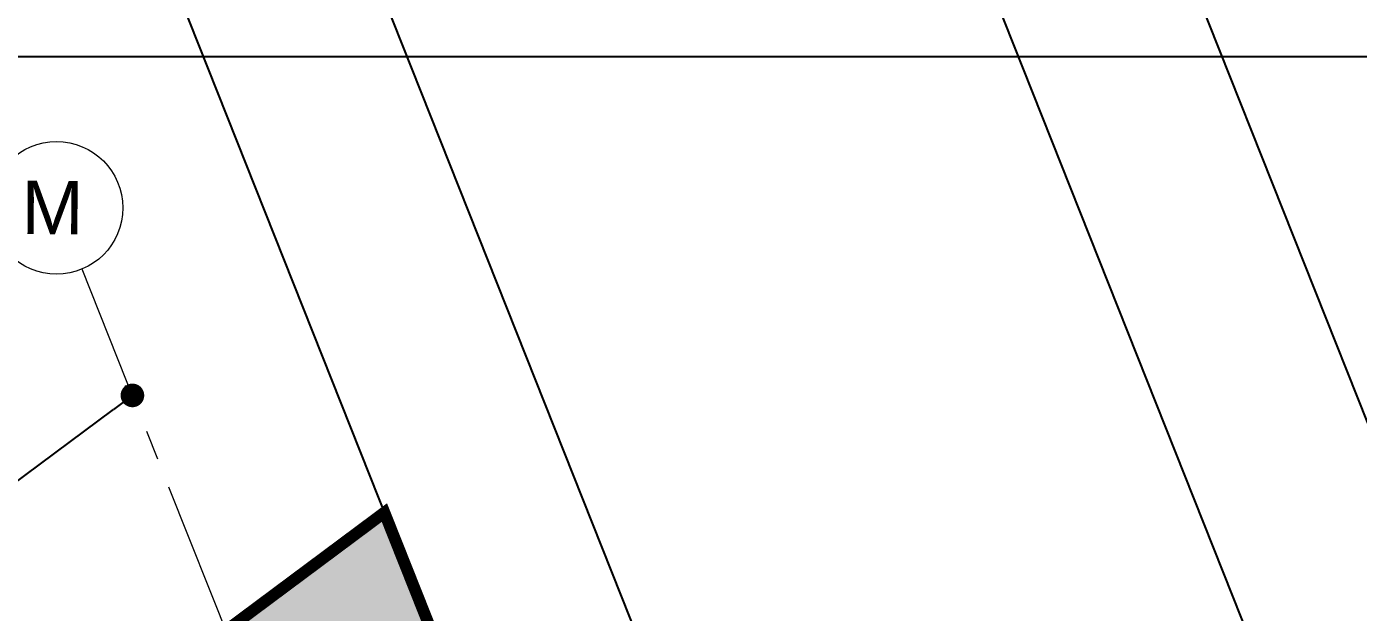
# Model space of a CAD drawing. Header units: metres. Extents: x -466 to 1322, y -1072 to 50.
# Drawn here: x 46.68 to 60.75, y -167.46 to -161.27 of the extents above; entities that cross this region are included whole.
import ezdxf

# ---------------------------------------------------------------- set-up
doc = ezdxf.new("R2010")
doc.units = ezdxf.units.M
doc.linetypes.add('CENTER2', pattern=[28.575, 19.05, -3.175, 3.175, -3.175])
doc.linetypes.add('OCULTA2', pattern=[0.3, 0.2, -0.1])
for name, color, linetype, lineweight in [('A - TXT 100 -1', 2, 'Continuous', 0), ('A-COTAS', 41, 'Continuous', 0), ('A-EJES', 61, 'CENTER2', 0)]:
    doc.layers.add(name, color=color, linetype=linetype, lineweight=lineweight)
doc.layers.add('AKU_Poligono', color=1, linetype='Continuous')
doc.layers.add('Poligono Fisico', color=3, linetype='Continuous')
doc.layers.add('Hatch Exterior', color=7, linetype='Continuous', lineweight=0, true_color=0xa99b89)
doc.styles.get("Standard").update_dxf_attribs({"font": 'arial.ttf'})
doc.styles.add('Style-Arial', font='arial.ttf')
doc.dimstyles.new('ISO-25', dxfattribs={"dimscale": 0.1, "dimtxt": 2.5, "dimasz": 2.5, "dimexe": 1.25, "dimexo": 0.625, "dimtad": 1, "dimdsep": 46, "dimtxsty": 'Standard', "dimblk": 'DOT', "dimcen": 2.5, "dimadec": 0, "dimazin": 0, "dimtfac": 1, "dimtmove": 0, "dimatfit": 3, "dimfxl": 1, "dimarcsym": 0})

# ---------------------------------------------------------------- blocks, each defined once
blk = doc.blocks.new('_Dot')
at = {"color": 0, "linetype": 'ByBlock', "lineweight": -2}
blk.add_line((-0.5, 0), (-1, 0), dxfattribs=at)
at = {"color": 0, "linetype": 'ByBlock', "const_width": 0.5}
blk.add_lwpolyline([(-0.25, 0, 1), (0.25, 0, 1)], format="xyb", close=True, dxfattribs=at)
blk = doc.blocks.new('*D162')
at = {"layer": 'A-COTAS', "color": 0, "lineweight": -2, "transparency": 16777216}
for p, q in [((47.764, -165.122), (47.727, -165.072)), ((42.933, -168.801), (47.601, -165.321)), ((42.695, -168.9), (42.658, -168.85))]:
    blk.add_line(p, q, dxfattribs=at)
at = {"layer": 'Defpoints', "color": 0, "transparency": 16777216}
for p in [(47.802, -165.172), (47.802, -165.172), (42.732, -168.95)]:
    blk.add_point(p, dxfattribs=at)
at = {"layer": 'A-COTAS', "color": 0, "lineweight": -2, "transparency": 16777216, "xscale": 0.25, "yscale": 0.25, "zscale": 0.25}
for p, rotation in [((47.802, -165.172), 36.69961023290219), ((42.732, -168.95), 216.6996102329022)]:
    blk.add_blockref('_Dot', p, dxfattribs=dict(at, rotation=rotation))
at = {"layer": 'A-COTAS', "color": 0, "transparency": 16777216, "insert": (45.153, -166.908), "char_height": 0.25, "attachment_point": 5, "rotation": 36.6996}
blk.add_mtext('6.32', dxfattribs=at)

msp = doc.modelspace()

# ---------------------------------------------------------------- hatches: boundary and pattern name
at = {"layer": 'Hatch Exterior', "transparency": 33554687}
h = msp.add_hatch(color=256, dxfattribs=at)
h.dxf.hatch_style = 1
h.paths.add_polyline_path([(9.712, -198.532), (27.181, -206.977), (29.401, -202.386), (51.053, -212.854), (52.925, -208.982), (26.328, -196.124), (45.643, -181.728), (47.493, -186.155), (48.758, -189.189), (52.21, -197.455), (57.239, -199.368), (59.568, -194.48), (53.769, -196.783), (53.69, -196.749), (51.89, -192.149), (57.722, -189.833), (59.568, -194.48), (60.683, -192.14), (50.464, -166.41), (48.887, -167.586), (57.007, -188.031), (51.152, -190.357), (45.606, -176.392), (17.738, -197.164), (15.527, -194.197)])
h.paths.add_polyline_path([(14.62, -194.874), (9.712, -198.532), (9.915, -198.63), (14.739, -195.034)])
h.paths.add_polyline_path([(22.859, -204.888), (24.992, -200.476), (29.133, -202.479), (27.001, -206.89), (26.96, -206.86), (27.043, -206.688), (27.268, -206.797), (29.401, -202.386), (24.899, -200.209), (22.679, -204.801)], flags=17)
edge = h.paths.add_edge_path(flags=16)
edge.add_arc((19.72, -199.99), 0.7, 36.6996, 118.5178, ccw=False)
edge.add_line((20.281, -199.571), (21.644, -198.555))
edge.add_arc((19.72, -199.99), 2.4, -235.6793, 36.6996, ccw=False)
edge.add_line((18.367, -198.008), (19.386, -199.375))

# ---------------------------------------------------------------- linework, layer by layer
msp.add_lwpolyline([(-3.086, -161.589), (88.557, -161.589), (88.557, -223.859), (-3.086, -223.859)], close=True)
at = {"layer": 'A - TXT 100 -1'}
msp.add_circle((47, -163.19), 0.701, dxfattribs=at)
at = {"layer": 'A-EJES', "ltscale": 0.1}
msp.add_line((59.458, -194.462), (47.271, -163.837), dxfattribs=at)
at = {"layer": 'AKU_Poligono'}
for points in [[(24.696, -101.525), (92.187, -271.466), (95.013, -292.582)], [(26.87, -101.582), (94.137, -270.957), (96.995, -292.317)], [(33.393, -101.751), (94.081, -254.56), (179.926, -238.703)], [(35.568, -101.807), (95.343, -252.32), (179.595, -236.73)]]:
    msp.add_lwpolyline(points, dxfattribs=at)
at = {"layer": 'Poligono Fisico', "color": 5, "linetype": 'OCULTA2', "const_width": 0.125}
msp.add_lwpolyline([(50.856, -218.239), (9.06, -197.271), (50.464, -166.41), (65.813, -205.058)], close=True, dxfattribs=at)

# ---------------------------------------------------------------- texts
at = {"layer": 'A - TXT 100 -1', "style": 'Style-Arial'}
msp.add_text('M', height=0.564, rotation=359.7227, dxfattribs=at).set_placement((46.629, -163.467))

# ---------------------------------------------------------------- dimensions: what is measured, and where the dimension line sits
at = {"layer": 'A-COTAS'}
dim = msp.add_linear_dim(base=(47.802, -165.172), p1=(42.732, -168.95), p2=(47.802, -165.172), angle=36.6996, dimstyle='ISO-25', override={"dimtmove": 1}, dxfattribs=at)
dim.commit()
dim.dimension.update_dxf_attribs({"geometry": '*D162', "text_midpoint": (45.153, -166.908)})

doc.saveas('drawing.dxf')
